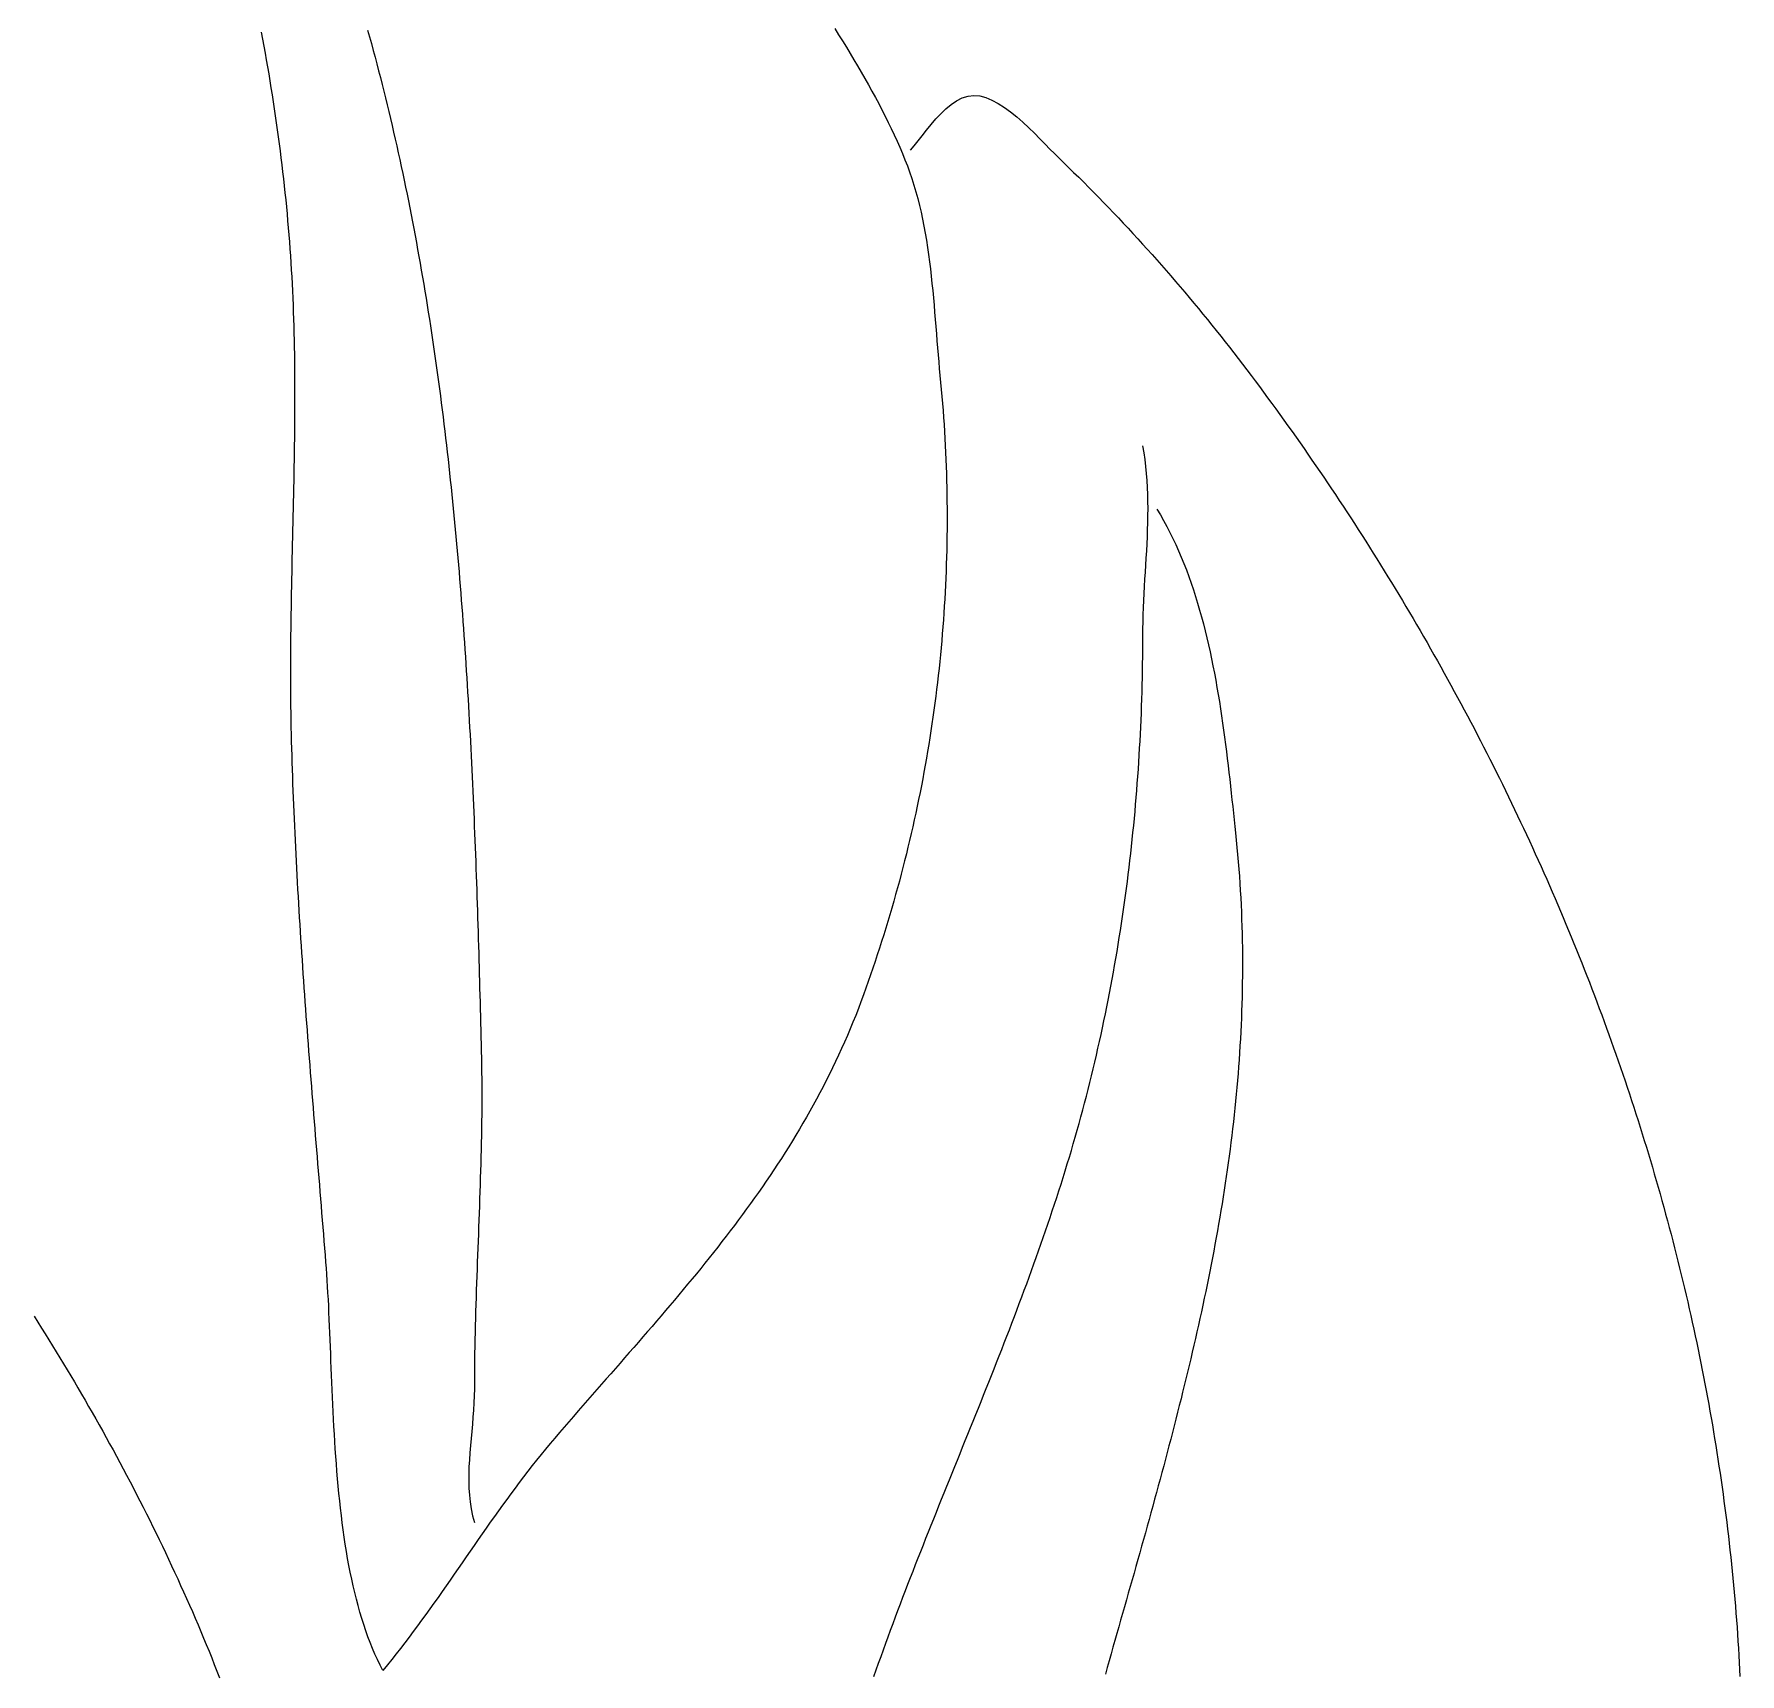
# Model space of a CAD drawing. Header units: millimetres. Extents: x 60 to 2307, y 40 to 1509.
# Drawn here: x 2064.4 to 2306.8, y 634.5 to 867.5 of the extents above; entities that cross this region are included whole.
import ezdxf

# ---------------------------------------------------------------- set-up
doc = ezdxf.new("R2010")
doc.units = ezdxf.units.MM
doc.layers.add('0_0_0', color=3, linetype='Continuous')

msp = doc.modelspace()

# ---------------------------------------------------------------- linework, layer by layer
at = {"layer": '0_0_0'}
for points in [[(2178.2153, 868.2891), (2178.77, 867.4068), (2179.3206, 866.5227), (2179.8664, 865.6369), (2180.4068, 864.7497), (2180.9414, 863.8613), (2181.4693, 862.9719), (2181.9901, 862.0817), (2182.5032, 861.1909), (2183.0078, 860.2999), (2183.5035, 859.4086), (2183.9897, 858.5175), (2184.4656, 857.6267), (2184.9308, 856.7364), (2185.3845, 855.8468), (2185.8263, 854.9583), (2186.2555, 854.0708), (2186.6715, 853.1848), (2187.0737, 852.3004), (2187.4614, 851.4179), (2187.8342, 850.5374), (2188.1913, 849.6591), (2188.5323, 848.7834), (2188.8564, 847.9104), (2189.1781, 846.9855), (2189.479, 846.0483), (2189.7601, 845.0996), (2190.0222, 844.1401), (2190.2664, 843.1707), (2190.4935, 842.1921), (2190.7045, 841.2052), (2190.9004, 840.2107), (2191.082, 839.2095), (2191.2503, 838.2023), (2191.4063, 837.19), (2191.5509, 836.1733), (2191.6849, 835.1531), (2191.8095, 834.1302), (2191.9254, 833.1053), (2192.0336, 832.0792), (2192.1351, 831.0528), (2192.2308, 830.0268), (2192.3217, 829.0021), (2192.4086, 827.9795), (2192.4925, 826.9597), (2192.5744, 825.9435), (2192.6552, 824.9318), (2192.7357, 823.9254), (2192.8171, 822.925), (2192.9001, 821.9315), (2192.9858, 820.9456), (2193.0751, 819.9681), (2193.1689, 819), (2193.2658, 818.0063), (2193.3578, 817.0125), (2193.445, 816.0186), (2193.5273, 815.0246), (2193.6047, 814.0306), (2193.6772, 813.0364), (2193.7449, 812.0423), (2193.8076, 811.0481), (2193.8655, 810.0539), (2193.9185, 809.0597), (2193.9667, 808.0655), (2194.0099, 807.0714), (2194.0483, 806.0773), (2194.0818, 805.0833), (2194.1104, 804.0894), (2194.1341, 803.0956), (2194.1529, 802.1019), (2194.1669, 801.1083), (2194.1759, 800.1149), (2194.1801, 799.1217), (2194.1794, 798.1287), (2194.1738, 797.1358), (2194.1634, 796.1432), (2194.148, 795.1509), (2194.1277, 794.1587), (2194.1026, 793.1669), (2194.0726, 792.1753), (2194.0377, 791.184), (2193.9979, 790.1931), (2193.9532, 789.2025), (2193.9036, 788.2122), (2193.8491, 787.2223), (2193.7897, 786.2328), (2193.7255, 785.2437), (2193.6563, 784.255), (2193.5823, 783.2667), (2193.5033, 782.2789), (2193.4195, 781.2916), (2193.3308, 780.3047), (2193.2371, 779.3184), (2193.1386, 778.3325), (2193.0352, 777.3472), (2192.9269, 776.3624), (2192.8137, 775.3782), (2192.6956, 774.3946), (2192.5726, 773.4116), (2192.4447, 772.4292), (2192.3119, 771.4474), (2192.1742, 770.4663), (2192.0316, 769.4858), (2191.8841, 768.506), (2191.7317, 767.527), (2191.5744, 766.5486), (2191.4122, 765.5709), (2191.2451, 764.594), (2191.0731, 763.6179), (2190.8962, 762.6425), (2190.7144, 761.668), (2190.5277, 760.6942), (2190.336, 759.7213), (2190.1395, 758.7492), (2189.9381, 757.778), (2189.7318, 756.8077), (2189.5205, 755.8382), (2189.3044, 754.8697), (2189.0833, 753.9021), (2188.8573, 752.9354), (2188.6265, 751.9697), (2188.3907, 751.0049), (2188.15, 750.0412), (2187.9044, 749.0785), (2187.6539, 748.1167), (2187.3985, 747.1561), (2187.1381, 746.1965), (2186.8729, 745.2379), (2186.6027, 744.2805), (2186.3277, 743.3241), (2186.0477, 742.3689), (2185.7628, 741.4149), (2185.473, 740.4619), (2185.1783, 739.5102), (2184.8786, 738.5596), (2184.5741, 737.6103), (2184.2646, 736.6621), (2183.9502, 735.7153), (2183.6309, 734.7696), (2183.3067, 733.8253), (2182.9776, 732.8822), (2182.6435, 731.9404), (2182.3046, 731), (2181.9418, 730.0164), (2181.5714, 729.0413), (2181.1935, 728.0743), (2180.808, 727.1153), (2180.4152, 726.1642), (2180.015, 725.2208), (2179.6077, 724.285), (2179.1933, 723.3566), (2178.7719, 722.4355), (2178.3436, 721.5215), (2177.9085, 720.6146), (2177.4668, 719.7144), (2177.0184, 718.821), (2176.5635, 717.9341), (2176.1022, 717.0536), (2175.6346, 716.1793), (2175.1608, 715.3111), (2174.6809, 714.4489), (2174.195, 713.5925), (2173.7032, 712.7417), (2173.2055, 711.8965), (2172.7022, 711.0566), (2172.1932, 710.2219), (2171.6788, 709.3922), (2171.1589, 708.5675), (2170.6336, 707.7475), (2170.1032, 706.9322), (2169.5676, 706.1213), (2169.027, 705.3148), (2168.4815, 704.5124), (2167.9311, 703.714), (2167.3761, 702.9195), (2166.8164, 702.1288), (2166.2521, 701.3416), (2165.6834, 700.5579), (2165.1104, 699.7774), (2164.5331, 699.0001), (2163.9517, 698.2257), (2163.3663, 697.4542), (2162.7769, 696.6854), (2162.1836, 695.9191), (2161.5867, 695.1552), (2160.986, 694.3936), (2160.3818, 693.6341), (2159.7742, 692.8765), (2159.1632, 692.1207), (2158.5489, 691.3666), (2157.9315, 690.6139), (2157.3111, 689.8626), (2156.6876, 689.1126), (2156.0613, 688.3636), (2155.4323, 687.6155), (2154.8005, 686.8682), (2154.1662, 686.1214), (2153.5295, 685.3752), (2152.8903, 684.6293), (2152.2489, 683.8835), (2151.6053, 683.1378), (2150.9597, 682.3919), (2150.312, 681.6458), (2149.6625, 680.8993), (2149.0112, 680.1521), (2148.3582, 679.4043), (2147.7036, 678.6556), (2147.0476, 677.9059), (2146.3901, 677.155), (2145.7314, 676.4028), (2145.0714, 675.6492), (2144.4104, 674.8939), (2143.7484, 674.1369), (2143.0855, 673.378), (2142.4218, 672.6171), (2141.7573, 671.8539), (2141.0923, 671.0884), (2140.4268, 670.3204), (2139.7608, 669.5498), (2139.0946, 668.7763), (2138.4282, 668), (2137.7736, 667.2288), (2137.127, 666.4528), (2136.4879, 665.6722), (2135.8559, 664.8872), (2135.2307, 664.0981), (2134.6119, 663.3052), (2133.999, 662.5087), (2133.3918, 661.7088), (2132.7899, 660.9057), (2132.1927, 660.0997), (2131.6001, 659.2911), (2131.0115, 658.4801), (2130.4266, 657.6669), (2129.845, 656.8518), (2129.2664, 656.035), (2128.6903, 655.2167), (2128.1164, 654.3973), (2127.5443, 653.5769), (2126.9736, 652.7557), (2126.4039, 651.9341), (2125.8349, 651.1123), (2125.2661, 650.2905), (2124.6972, 649.4689), (2124.1278, 648.6478), (2123.5575, 647.8275), (2122.986, 647.0082), (2122.4127, 646.19), (2121.8375, 645.3733), (2121.2598, 644.5584), (2120.6793, 643.7454), (2120.0957, 642.9345), (2119.5085, 642.1261), (2118.9173, 641.3204), (2118.3218, 640.5176), (2117.7216, 639.7179), (2117.1163, 638.9217), (2116.5055, 638.1291), (2115.8889, 637.3404), (2115.266, 636.5558), (2114.6365, 635.7756), (2114, 635), (2113.6095, 635.7515), (2113.2341, 636.5219), (2112.8733, 637.3103), (2112.5268, 638.1163), (2112.1943, 638.9392), (2111.8755, 639.7785), (2111.57, 640.6335), (2111.2775, 641.5037), (2110.9977, 642.3885), (2110.7303, 643.2873), (2110.475, 644.1995), (2110.2313, 645.1245), (2109.999, 646.0617), (2109.7778, 647.0105), (2109.5674, 647.9704), (2109.3673, 648.9407), (2109.1773, 649.9208), (2108.997, 650.9103), (2108.8262, 651.9084), (2108.6645, 652.9145), (2108.5116, 653.9282), (2108.3671, 654.9487), (2108.2307, 655.9756), (2108.1022, 657.0082), (2107.9811, 658.0459), (2107.8671, 659.0881), (2107.76, 660.1342), (2107.6594, 661.1838), (2107.5649, 662.236), (2107.4762, 663.2905), (2107.3931, 664.3465), (2107.3152, 665.4035), (2107.2421, 666.4609), (2107.1736, 667.5181), (2107.1092, 668.5745), (2107.0488, 669.6296), (2106.9919, 670.6826), (2106.9382, 671.7331), (2106.8875, 672.7805), (2106.8393, 673.8241), (2106.7933, 674.8634), (2106.7493, 675.8977), (2106.7069, 676.9266), (2106.6658, 677.9493), (2106.6256, 678.9653), (2106.586, 679.9741), (2106.5467, 680.9749), (2106.5074, 681.9673), (2106.4677, 682.9506), (2106.4274, 683.9243), (2106.386, 684.8877), (2106.3433, 685.8403), (2106.2989, 686.7815), (2106.2525, 687.7106), (2106.2038, 688.6271), (2106.1525, 689.5305), (2106.0982, 690.42), (2106.0406, 691.2952), (2105.9794, 692.1553), (2105.9143, 693), (2105.8338, 693.9987), (2105.7531, 694.9974), (2105.6722, 695.9962), (2105.5911, 696.995), (2105.5098, 697.9938), (2105.4283, 698.9927), (2105.3467, 699.9916), (2105.2651, 700.9905), (2105.1833, 701.9894), (2105.1015, 702.9884), (2105.0197, 703.9874), (2104.9379, 704.9864), (2104.8562, 705.9854), (2104.7745, 706.9845), (2104.6929, 707.9836), (2104.6114, 708.9828), (2104.5301, 709.982), (2104.449, 710.9812), (2104.368, 711.9804), (2104.2873, 712.9797), (2104.2069, 713.979), (2104.1267, 714.9783), (2104.0469, 715.9777), (2103.9674, 716.9771), (2103.8883, 717.9766), (2103.8096, 718.976), (2103.7313, 719.9756), (2103.6535, 720.9751), (2103.5761, 721.9747), (2103.4993, 722.9743), (2103.423, 723.974), (2103.3472, 724.9736), (2103.2721, 725.9734), (2103.1975, 726.9731), (2103.1236, 727.9729), (2103.0504, 728.9728), (2102.9779, 729.9727), (2102.9061, 730.9726), (2102.8351, 731.9725), (2102.7648, 732.9725), (2102.6954, 733.9726), (2102.6268, 734.9726), (2102.5591, 735.9728), (2102.4923, 736.9729), (2102.4264, 737.9731), (2102.3614, 738.9733), (2102.2974, 739.9736), (2102.2344, 740.974), (2102.1725, 741.9743), (2102.1116, 742.9747), (2102.0518, 743.9752), (2101.9931, 744.9757), (2101.9356, 745.9762), (2101.8792, 746.9768), (2101.8241, 747.9774), (2101.7701, 748.9781), (2101.7174, 749.9788), (2101.666, 750.9796), (2101.6159, 751.9804), (2101.5671, 752.9813), (2101.5197, 753.9822), (2101.4737, 754.9831), (2101.4291, 755.9841), (2101.386, 756.9852), (2101.3443, 757.9863), (2101.3041, 758.9874), (2101.2654, 759.9886), (2101.2284, 760.9898), (2101.1928, 761.9911), (2101.1589, 762.9925), (2101.1267, 763.9939), (2101.0961, 764.9953), (2101.0672, 765.9968), (2101.04, 766.9984), (2101.0146, 768), (2100.9916, 769.0041), (2100.9718, 770.008), (2100.9551, 771.0117), (2100.9414, 772.0151), (2100.9306, 773.0183), (2100.9225, 774.0212), (2100.9171, 775.0239), (2100.9141, 776.0264), (2100.9136, 777.0287), (2100.9153, 778.0308), (2100.9192, 779.0327), (2100.9251, 780.0343), (2100.9329, 781.0358), (2100.9426, 782.0371), (2100.9539, 783.0382), (2100.9669, 784.0392), (2100.9812, 785.04), (2100.997, 786.0406), (2101.0139, 787.0411), (2101.032, 788.0414), (2101.051, 789.0416), (2101.0709, 790.0416), (2101.0916, 791.0415), (2101.1129, 792.0413), (2101.1348, 793.041), (2101.157, 794.0405), (2101.1796, 795.04), (2101.2023, 796.0393), (2101.225, 797.0386), (2101.2477, 798.0378), (2101.2703, 799.0368), (2101.2925, 800.0358), (2101.3143, 801.0348), (2101.3356, 802.0337), (2101.3563, 803.0325), (2101.3761, 804.0312), (2101.3951, 805.03), (2101.4132, 806.0286), (2101.43, 807.0273), (2101.4457, 808.0259), (2101.46, 809.0245), (2101.4729, 810.0231), (2101.4842, 811.0216), (2101.4937, 812.0202), (2101.5015, 813.0188), (2101.5073, 814.0173), (2101.5111, 815.0159), (2101.5127, 816.0145), (2101.5121, 817.0131), (2101.509, 818.0118), (2101.5034, 819.0105), (2101.4952, 820.0092), (2101.4842, 821.008), (2101.4704, 822.0069), (2101.4536, 823.0058), (2101.4337, 824.0048), (2101.4105, 825.0038), (2101.3841, 826.003), (2101.3542, 827.0022), (2101.3207, 828.0015), (2101.2835, 829.0009), (2101.2425, 830.0004), (2101.1977, 831), (2101.1487, 831.9997), (2101.0957, 832.9996), (2101.0383, 833.9996), (2100.9766, 834.9997), (2100.9104, 836), (2100.8402, 836.9942), (2100.7659, 837.9886), (2100.6875, 838.9831), (2100.6051, 839.9778), (2100.5187, 840.9726), (2100.4282, 841.9675), (2100.3338, 842.9624), (2100.2355, 843.9574), (2100.1332, 844.9523), (2100.027, 845.9473), (2099.917, 846.9422), (2099.8032, 847.937), (2099.6855, 848.9317), (2099.5641, 849.9263), (2099.4389, 850.9208), (2099.31, 851.9151), (2099.1774, 852.9092), (2099.0412, 853.9031), (2098.9013, 854.8967), (2098.7578, 855.8901), (2098.6107, 856.8832), (2098.4601, 857.8759), (2098.306, 858.8683), (2098.1483, 859.8604), (2097.9872, 860.852), (2097.8227, 861.8433), (2097.6547, 862.8341), (2097.4834, 863.8244), (2097.3087, 864.8143), (2097.1307, 865.8036), (2096.9494, 866.7924), (2096.7648, 867.7806)], [(2111.8355, 868.0795), (2112.1032, 867.1179), (2112.3678, 866.1554), (2112.6292, 865.192), (2112.8875, 864.2277), (2113.1427, 863.2625), (2113.3949, 862.2964), (2113.644, 861.3295), (2113.8901, 860.3617), (2114.1332, 859.3931), (2114.3734, 858.4236), (2114.6105, 857.4534), (2114.8447, 856.4823), (2115.076, 855.5104), (2115.3044, 854.5377), (2115.53, 853.5642), (2115.7526, 852.59), (2115.9725, 851.615), (2116.1895, 850.6392), (2116.4037, 849.6627), (2116.6151, 848.6854), (2116.8238, 847.7074), (2117.0297, 846.7287), (2117.2329, 845.7494), (2117.4335, 844.7693), (2117.6313, 843.7885), (2117.8265, 842.807), (2118.0191, 841.8249), (2118.209, 840.8421), (2118.3964, 839.8587), (2118.5812, 838.8746), (2118.7634, 837.8899), (2118.9431, 836.9046), (2119.1203, 835.9187), (2119.2949, 834.9321), (2119.4672, 833.945), (2119.6369, 832.9573), (2119.8043, 831.9691), (2119.9692, 830.9803), (2120.1317, 829.9909), (2120.2919, 829.001), (2120.4497, 828.0105), (2120.6052, 827.0196), (2120.7583, 826.0281), (2120.9092, 825.0361), (2121.0578, 824.0437), (2121.2042, 823.0507), (2121.3483, 822.0573), (2121.4903, 821.0634), (2121.63, 820.0691), (2121.7676, 819.0743), (2121.903, 818.0791), (2122.0363, 817.0834), (2122.1676, 816.0874), (2122.2967, 815.0909), (2122.4237, 814.0941), (2122.5487, 813.0969), (2122.6717, 812.0993), (2122.7927, 811.1013), (2122.9117, 810.103), (2123.0287, 809.1043), (2123.1438, 808.1053), (2123.257, 807.106), (2123.3683, 806.1063), (2123.4777, 805.1064), (2123.5852, 804.1061), (2123.6909, 803.1056), (2123.7947, 802.1048), (2123.8968, 801.1037), (2123.9971, 800.1024), (2124.0956, 799.1008), (2124.1924, 798.099), (2124.2875, 797.097), (2124.3808, 796.0947), (2124.4725, 795.0922), (2124.5626, 794.0895), (2124.651, 793.0867), (2124.7377, 792.0836), (2124.8229, 791.0804), (2124.9065, 790.0771), (2124.9886, 789.0736), (2125.0691, 788.0699), (2125.1481, 787.0661), (2125.2256, 786.0622), (2125.3017, 785.0582), (2125.3762, 784.0541), (2125.4494, 783.0499), (2125.5211, 782.0456), (2125.5915, 781.0412), (2125.6604, 780.0368), (2125.7281, 779.0323), (2125.7943, 778.0278), (2125.8593, 777.0232), (2125.923, 776.0187), (2125.9854, 775.0141), (2126.0466, 774.0095), (2126.1065, 773.0049), (2126.1652, 772.0003), (2126.2228, 770.9958), (2126.2791, 769.9913), (2126.3344, 768.9868), (2126.3885, 767.9824), (2126.4414, 766.9781), (2126.4933, 765.9738), (2126.5442, 764.9697), (2126.5939, 763.9656), (2126.6427, 762.9616), (2126.6904, 761.9577), (2126.7372, 760.954), (2126.783, 759.9504), (2126.8279, 758.9469), (2126.8718, 757.9436), (2126.9148, 756.9404), (2126.957, 755.9375), (2126.9982, 754.9347), (2127.0387, 753.9321), (2127.0783, 752.9297), (2127.1171, 751.9275), (2127.1551, 750.9255), (2127.1924, 749.9238), (2127.2289, 748.9223), (2127.2647, 747.921), (2127.2999, 746.92), (2127.3343, 745.9193), (2127.368, 744.9189), (2127.4012, 743.9188), (2127.4337, 742.9189), (2127.4656, 741.9194), (2127.4969, 740.9202), (2127.5277, 739.9213), (2127.5579, 738.9227), (2127.5877, 737.9245), (2127.6169, 736.9267), (2127.6456, 735.9292), (2127.6739, 734.9321), (2127.7018, 733.9354), (2127.7292, 732.9391), (2127.7563, 731.9432), (2127.7829, 730.9477), (2127.8092, 729.9526), (2127.8352, 728.958), (2127.8609, 727.9638), (2127.8863, 726.9701), (2127.9114, 725.9768), (2127.9362, 724.9841), (2127.9608, 723.9918), (2127.9853, 723), (2128.0076, 721.9958), (2128.0255, 720.992), (2128.0392, 719.9887), (2128.0487, 718.9857), (2128.0544, 717.9832), (2128.0563, 716.981), (2128.0546, 715.9791), (2128.0495, 714.9776), (2128.0412, 713.9764), (2128.0297, 712.9756), (2128.0154, 711.9749), (2127.9984, 710.9746), (2127.9788, 709.9745), (2127.9568, 708.9747), (2127.9325, 707.975), (2127.9063, 706.9756), (2127.8781, 705.9763), (2127.8482, 704.9773), (2127.8168, 703.9783), (2127.7841, 702.9795), (2127.7501, 701.9808), (2127.7151, 700.9823), (2127.6792, 699.9838), (2127.6426, 698.9853), (2127.6056, 697.9869), (2127.5681, 696.9886), (2127.5305, 695.9903), (2127.4929, 694.9919), (2127.4554, 693.9936), (2127.4183, 692.9952), (2127.3816, 691.9968), (2127.3457, 690.9983), (2127.3105, 689.9997), (2127.2764, 689.0011), (2127.2435, 688.0023), (2127.2119, 687.0034), (2127.1818, 686.0043), (2127.1534, 685.0051), (2127.1269, 684.0056), (2127.1024, 683.006), (2127.0801, 682.0062), (2127.0602, 681.0061), (2127.0428, 680.0058), (2127.0281, 679.0052), (2127.0163, 678.0044), (2127.0076, 677.0032), (2127.0021, 676.0018), (2127, 675), (2126.9854, 673.9994), (2126.9456, 672.9956), (2126.8854, 671.9891), (2126.8095, 670.9806), (2126.7226, 669.9706), (2126.6294, 668.9597), (2126.5346, 667.9484), (2126.4431, 666.9375), (2126.3595, 665.9273), (2126.2885, 664.9186), (2126.235, 663.9119), (2126.2035, 662.9078), (2126.1989, 661.9068), (2126.2259, 660.9096), (2126.2892, 659.9167), (2126.3935, 658.9287), (2126.5436, 657.9462), (2126.7441, 656.9698), (2127, 656)], [(2189, 851), (2189.5178, 851.6197), (2190.0677, 852.3169), (2190.6489, 853.0696), (2191.2606, 853.8557), (2191.9019, 854.6532), (2192.5721, 855.4399), (2193.2703, 856.1939), (2193.9958, 856.893), (2194.7478, 857.5152), (2195.5253, 858.0385), (2196.3278, 858.4407), (2197.1542, 858.6998), (2198.0039, 858.7939), (2198.835, 858.7172), (2199.6889, 858.4912), (2200.5592, 858.1334), (2201.4397, 857.6614), (2202.3241, 857.0928), (2203.206, 856.4452), (2204.0793, 855.7361), (2204.9376, 854.9831), (2205.7747, 854.2038), (2206.5843, 853.4159), (2207.3601, 852.6368), (2208.0959, 851.8841), (2208.7853, 851.1754), (2209.4221, 850.5284), (2210, 849.9606), (2210.7255, 849.2637), (2211.4484, 848.5634), (2212.1686, 847.8598), (2212.886, 847.1527), (2213.6007, 846.4424), (2214.3126, 845.7288), (2215.0218, 845.0119), (2215.7281, 844.2919), (2216.4317, 843.5686), (2217.1324, 842.8423), (2217.8303, 842.1129), (2218.5253, 841.3805), (2219.2175, 840.6451), (2219.9067, 839.9067), (2220.5931, 839.1654), (2221.2766, 838.4212), (2221.9571, 837.6742), (2222.6347, 836.9244), (2223.3094, 836.1718), (2223.981, 835.4166), (2224.6497, 834.6586), (2225.3154, 833.898), (2225.9781, 833.1349), (2226.6377, 832.3691), (2227.2943, 831.6009), (2227.9478, 830.8302), (2228.5983, 830.057), (2229.2457, 829.2815), (2229.8899, 828.5036), (2230.5311, 827.7234), (2231.1691, 826.9409), (2231.8039, 826.1562), (2232.4356, 825.3693), (2233.0641, 824.5802), (2233.6895, 823.7891), (2234.3116, 822.9958), (2234.9305, 822.2006), (2235.5461, 821.4033), (2236.1585, 820.6041), (2236.7676, 819.8029), (2237.3735, 819), (2237.965, 818.2106), (2238.5546, 817.4195), (2239.1422, 816.6267), (2239.7277, 815.8323), (2240.3112, 815.0361), (2240.8926, 814.2383), (2241.472, 813.4389), (2242.0493, 812.6377), (2242.6245, 811.8349), (2243.1977, 811.0305), (2243.7688, 810.2244), (2244.3378, 809.4167), (2244.9047, 808.6073), (2245.4695, 807.7964), (2246.0322, 806.9838), (2246.5928, 806.1696), (2247.1512, 805.3539), (2247.7076, 804.5365), (2248.2618, 803.7175), (2248.8138, 802.897), (2249.3637, 802.0749), (2249.9115, 801.2513), (2250.4571, 800.4261), (2251.0005, 799.5993), (2251.5418, 798.771), (2252.0809, 797.9412), (2252.6178, 797.1098), (2253.1525, 796.2769), (2253.685, 795.4425), (2254.2153, 794.6066), (2254.7433, 793.7692), (2255.2692, 792.9303), (2255.7928, 792.0899), (2256.3142, 791.248), (2256.8334, 790.4047), (2257.3503, 789.5599), (2257.865, 788.7137), (2258.3774, 787.8659), (2258.8875, 787.0168), (2259.3954, 786.1662), (2259.9009, 785.3142), (2260.4042, 784.4607), (2260.9052, 783.6059), (2261.4039, 782.7496), (2261.9003, 781.892), (2262.3944, 781.0329), (2262.8862, 780.1724), (2263.3756, 779.3106), (2263.8627, 778.4474), (2264.3474, 777.5828), (2264.8299, 776.7169), (2265.3099, 775.8496), (2265.7876, 774.981), (2266.263, 774.111), (2266.7359, 773.2397), (2267.2065, 772.3671), (2267.6747, 771.4932), (2268.1405, 770.6179), (2268.6039, 769.7413), (2269.0649, 768.8635), (2269.5235, 767.9843), (2269.9797, 767.1039), (2270.4334, 766.2222), (2270.8847, 765.3393), (2271.3336, 764.455), (2271.78, 763.5695), (2272.224, 762.6828), (2272.6655, 761.7948), (2273.1045, 760.9056), (2273.5411, 760.0152), (2273.9752, 759.1235), (2274.4068, 758.2306), (2274.8359, 757.3366), (2275.2625, 756.4413), (2275.6866, 755.5448), (2276.1082, 754.6472), (2276.5273, 753.7484), (2276.9439, 752.8484), (2277.3579, 751.9472), (2277.7694, 751.0449), (2278.1783, 750.1414), (2278.5847, 749.2368), (2278.9885, 748.3311), (2279.3898, 747.4242), (2279.7885, 746.5162), (2280.1846, 745.6071), (2280.5781, 744.6968), (2280.9691, 743.7855), (2281.3574, 742.8731), (2281.7431, 741.9596), (2282.1262, 741.045), (2282.5067, 740.1294), (2282.8846, 739.2127), (2283.2599, 738.2949), (2283.6325, 737.376), (2284.0024, 736.4562), (2284.3697, 735.5353), (2284.7344, 734.6133), (2285.0964, 733.6903), (2285.4557, 732.7664), (2285.8123, 731.8414), (2286.1662, 730.9154), (2286.5175, 729.9884), (2286.8661, 729.0604), (2287.2119, 728.1314), (2287.5551, 727.2015), (2287.8955, 726.2706), (2288.2332, 725.3387), (2288.5682, 724.4059), (2288.9004, 723.4721), (2289.2299, 722.5374), (2289.5566, 721.6018), (2289.8806, 720.6652), (2290.2018, 719.7277), (2290.5202, 718.7893), (2290.8359, 717.85), (2291.1488, 716.9098), (2291.4589, 715.9688), (2291.7662, 715.0268), (2292.0706, 714.0839), (2292.3723, 713.1402), (2292.6712, 712.1956), (2292.9672, 711.2502), (2293.2604, 710.3039), (2293.5508, 709.3568), (2293.8383, 708.4088), (2294.123, 707.46), (2294.4048, 706.5104), (2294.6837, 705.56), (2294.9598, 704.6088), (2295.233, 703.6567), (2295.5033, 702.7039), (2295.7707, 701.7503), (2296.0353, 700.7959), (2296.2969, 699.8407), (2296.5556, 698.8848), (2296.8114, 697.9281), (2297.0643, 696.9707), (2297.3142, 696.0125), (2297.5612, 695.0536), (2297.8053, 694.0939), (2298.0464, 693.1336), (2298.2845, 692.1725), (2298.5197, 691.2107), (2298.7519, 690.2482), (2298.9812, 689.285), (2299.2074, 688.3211), (2299.4307, 687.3566), (2299.651, 686.3914), (2299.8682, 685.4255), (2300.0825, 684.4589), (2300.2937, 683.4917), (2300.5019, 682.5238), (2300.7071, 681.5553), (2300.9093, 680.5862), (2301.1084, 679.6165), (2301.3044, 678.6461), (2301.4974, 677.6751), (2301.6874, 676.7035), (2301.8742, 675.7313), (2302.058, 674.7586), (2302.2387, 673.7852), (2302.4164, 672.8113), (2302.5909, 671.8368), (2302.7623, 670.8617), (2302.9306, 669.8861), (2303.0958, 668.9099), (2303.2579, 667.9332), (2303.4168, 666.956), (2303.5726, 665.9782), (2303.7253, 665), (2303.8765, 664.0096), (2304.0246, 663.0188), (2304.1694, 662.0275), (2304.311, 661.0357), (2304.4493, 660.0435), (2304.5844, 659.0509), (2304.7162, 658.0579), (2304.8446, 657.0645), (2304.9697, 656.0707), (2305.0915, 655.0765), (2305.2099, 654.082), (2305.3249, 653.0871), (2305.4365, 652.0919), (2305.5447, 651.0964), (2305.6495, 650.1005), (2305.7508, 649.1044), (2305.8487, 648.108), (2305.943, 647.1114), (2306.0339, 646.1145), (2306.1212, 645.1174), (2306.205, 644.12), (2306.2853, 643.1224), (2306.362, 642.1247), (2306.435, 641.1267), (2306.5045, 640.1286), (2306.5704, 639.1304), (2306.6326, 638.132), (2306.6911, 637.1334), (2306.746, 636.1348), (2306.7972, 635.1361), (2306.8447, 634.1372)], [(2183.7942, 634.1406), (2184.1241, 635.0837), (2184.4567, 636.0257), (2184.7919, 636.9666), (2185.1296, 637.9066), (2185.4697, 638.8455), (2185.8121, 639.7835), (2186.1569, 640.7206), (2186.5038, 641.6567), (2186.8528, 642.5921), (2187.2038, 643.5266), (2187.5567, 644.4603), (2187.9115, 645.3932), (2188.268, 646.3255), (2188.6262, 647.257), (2188.9861, 648.1879), (2189.3474, 649.1182), (2189.7102, 650.0479), (2190.0743, 650.977), (2190.4397, 651.9056), (2190.8063, 652.8337), (2191.1739, 653.7613), (2191.5426, 654.6886), (2191.9123, 655.6154), (2192.2828, 656.5419), (2192.654, 657.468), (2193.026, 658.3939), (2193.3986, 659.3195), (2193.7716, 660.2449), (2194.1452, 661.17), (2194.519, 662.0951), (2194.8932, 663.02), (2195.2676, 663.9448), (2195.642, 664.8695), (2196.0165, 665.7942), (2196.391, 666.7189), (2196.7653, 667.6437), (2197.1394, 668.5685), (2197.5131, 669.4934), (2197.8865, 670.4185), (2198.2595, 671.3438), (2198.6318, 672.2692), (2199.0036, 673.1949), (2199.3746, 674.1208), (2199.7449, 675.0471), (2200.1142, 675.9737), (2200.4826, 676.9006), (2200.85, 677.828), (2201.2162, 678.7558), (2201.5812, 679.6841), (2201.9449, 680.6128), (2202.3072, 681.5421), (2202.6681, 682.472), (2203.0274, 683.4025), (2203.3852, 684.3336), (2203.7412, 685.2654), (2204.0954, 686.1978), (2204.4477, 687.131), (2204.7981, 688.065), (2205.1465, 688.9998), (2205.4927, 689.9354), (2205.8367, 690.8718), (2206.1785, 691.8092), (2206.5179, 692.7475), (2206.8548, 693.6868), (2207.1892, 694.627), (2207.521, 695.5683), (2207.85, 696.5107), (2208.1763, 697.4541), (2208.4998, 698.3987), (2208.8203, 699.3444), (2209.1377, 700.2914), (2209.4521, 701.2395), (2209.7632, 702.189), (2210.0711, 703.1397), (2210.3756, 704.0917), (2210.6767, 705.0451), (2210.9743, 706), (2211.2674, 706.9546), (2211.5564, 707.9106), (2211.8412, 708.8682), (2212.1219, 709.8271), (2212.3984, 710.7874), (2212.6708, 711.7491), (2212.9391, 712.7122), (2213.2033, 713.6765), (2213.4633, 714.6422), (2213.7193, 715.6091), (2213.9711, 716.5773), (2214.2189, 717.5467), (2214.4626, 718.5173), (2214.7022, 719.489), (2214.9378, 720.462), (2215.1694, 721.436), (2215.3969, 722.4111), (2215.6203, 723.3873), (2215.8398, 724.3646), (2216.0552, 725.3429), (2216.2667, 726.3221), (2216.4741, 727.3024), (2216.6776, 728.2836), (2216.8771, 729.2657), (2217.0727, 730.2488), (2217.2642, 731.2327), (2217.4519, 732.2175), (2217.6356, 733.2031), (2217.8153, 734.1895), (2217.9912, 735.1766), (2218.1631, 736.1646), (2218.3311, 737.1532), (2218.4953, 738.1426), (2218.6555, 739.1326), (2218.8119, 740.1233), (2218.9644, 741.1147), (2219.1131, 742.1066), (2219.2579, 743.0992), (2219.3989, 744.0922), (2219.536, 745.0859), (2219.6694, 746.08), (2219.7989, 747.0746), (2219.9246, 748.0697), (2220.0465, 749.0652), (2220.1646, 750.0611), (2220.279, 751.0574), (2220.3896, 752.054), (2220.4964, 753.051), (2220.5995, 754.0483), (2220.6988, 755.0459), (2220.7944, 756.0438), (2220.8863, 757.0419), (2220.9745, 758.0402), (2221.0589, 759.0387), (2221.1397, 760.0374), (2221.2168, 761.0362), (2221.2902, 762.0351), (2221.3599, 763.0341), (2221.426, 764.0332), (2221.4885, 765.0323), (2221.5472, 766.0315), (2221.6024, 767.0306), (2221.6539, 768.0297), (2221.7019, 769.0287), (2221.7462, 770.0277), (2221.7869, 771.0265), (2221.824, 772.0253), (2221.8576, 773.0238), (2221.8875, 774.0222), (2221.914, 775.0204), (2221.9368, 776.0184), (2221.9562, 777.0161), (2221.9719, 778.0135), (2221.9842, 779.0106), (2221.993, 780.0074), (2221.9982, 781.0039), (2222, 782), (2222.0065, 782.9991), (2222.0251, 783.9999), (2222.0544, 785.0022), (2222.0927, 786.0057), (2222.1385, 787.0103), (2222.1904, 788.0158), (2222.2468, 789.022), (2222.3063, 790.0287), (2222.3672, 791.0357), (2222.4282, 792.0428), (2222.4877, 793.0499), (2222.5441, 794.0567), (2222.596, 795.0631), (2222.6418, 796.0688), (2222.6801, 797.0737), (2222.7093, 798.0776), (2222.728, 799.0804), (2222.7345, 800.0817), (2222.7275, 801.0814), (2222.7053, 802.0794), (2222.6665, 803.0754), (2222.6096, 804.0693), (2222.533, 805.0609), (2222.4353, 806.0499), (2222.3148, 807.0362), (2222.1702, 808.0196), (2222, 809)], [(2224, 800), (2224.4868, 799.1953), (2224.9577, 798.3761), (2225.413, 797.5427), (2225.8531, 796.6957), (2226.2782, 795.8357), (2226.6888, 794.9631), (2227.0851, 794.0785), (2227.4675, 793.1824), (2227.8363, 792.2754), (2228.1918, 791.3579), (2228.5345, 790.4306), (2228.8645, 789.4939), (2229.1823, 788.5483), (2229.4881, 787.5945), (2229.7823, 786.6329), (2230.0653, 785.664), (2230.3374, 784.6884), (2230.5988, 783.7066), (2230.85, 782.7192), (2231.0913, 781.7267), (2231.323, 780.7295), (2231.5454, 779.7282), (2231.7589, 778.7235), (2231.9638, 777.7157), (2232.1604, 776.7054), (2232.349, 775.6932), (2232.5301, 774.6795), (2232.7039, 773.6649), (2232.8708, 772.65), (2233.0311, 771.6352), (2233.185, 770.6212), (2233.3331, 769.6083), (2233.4756, 768.5972), (2233.6127, 767.5883), (2233.745, 766.5823), (2233.8726, 765.5796), (2233.996, 764.5808), (2234.1154, 763.5863), (2234.2312, 762.5968), (2234.3437, 761.6128), (2234.4533, 760.6347), (2234.5603, 759.6631), (2234.665, 758.6986), (2234.7677, 757.7416), (2234.8689, 756.7927), (2234.9687, 755.8525), (2235.0677, 754.9214), (2235.166, 754), (2235.2733, 752.9676), (2235.3742, 751.937), (2235.4687, 750.9082), (2235.5569, 749.8813), (2235.6388, 748.856), (2235.7144, 747.8325), (2235.7838, 746.8108), (2235.8471, 745.7907), (2235.9044, 744.7723), (2235.9556, 743.7556), (2236.0008, 742.7405), (2236.0402, 741.727), (2236.0737, 740.7151), (2236.1014, 739.7048), (2236.1234, 738.696), (2236.1396, 737.6888), (2236.1503, 736.683), (2236.1554, 735.6788), (2236.1549, 734.6761), (2236.149, 733.6748), (2236.1377, 732.6749), (2236.121, 731.6764), (2236.0991, 730.6793), (2236.0719, 729.6836), (2236.0395, 728.6892), (2236.002, 727.6962), (2235.9594, 726.7045), (2235.9117, 725.714), (2235.8592, 724.7248), (2235.8017, 723.7369), (2235.7393, 722.7502), (2235.6722, 721.7647), (2235.6003, 720.7804), (2235.5237, 719.7972), (2235.4425, 718.8152), (2235.3568, 717.8343), (2235.2665, 716.8545), (2235.1717, 715.8758), (2235.0725, 714.8981), (2234.969, 713.9215), (2234.8612, 712.9459), (2234.7491, 711.9713), (2234.6328, 710.9977), (2234.5124, 710.025), (2234.3879, 709.0533), (2234.2595, 708.0825), (2234.127, 707.1125), (2233.9906, 706.1435), (2233.8504, 705.1753), (2233.7064, 704.208), (2233.5586, 703.2414), (2233.4071, 702.2757), (2233.252, 701.3107), (2233.0934, 700.3464), (2232.9312, 699.383), (2232.7655, 698.4202), (2232.5964, 697.4581), (2232.424, 696.4966), (2232.2482, 695.5359), (2232.0693, 694.5757), (2231.8871, 693.6162), (2231.7018, 692.6572), (2231.5134, 691.6988), (2231.322, 690.741), (2231.1276, 689.7837), (2230.9303, 688.8268), (2230.7301, 687.8705), (2230.5272, 686.9146), (2230.3215, 685.9592), (2230.1131, 685.0042), (2229.9021, 684.0496), (2229.6884, 683.0954), (2229.4723, 682.1415), (2229.2537, 681.188), (2229.0327, 680.2348), (2228.8093, 679.2819), (2228.5836, 678.3293), (2228.3557, 677.3769), (2228.1255, 676.4248), (2227.8933, 675.4729), (2227.6589, 674.5212), (2227.4226, 673.5696), (2227.1842, 672.6183), (2226.944, 671.667), (2226.7018, 670.7159), (2226.4579, 669.7648), (2226.2122, 668.8139), (2225.9649, 667.863), (2225.7159, 666.9121), (2225.4653, 665.9612), (2225.2131, 665.0103), (2224.9596, 664.0594), (2224.7045, 663.1085), (2224.4482, 662.1574), (2224.1905, 661.2063), (2223.9316, 660.2551), (2223.6714, 659.3037), (2223.4102, 658.3522), (2223.1478, 657.4005), (2222.8845, 656.4486), (2222.6201, 655.4965), (2222.3548, 654.5441), (2222.0887, 653.5915), (2221.8218, 652.6387), (2221.5541, 651.6855), (2221.2857, 650.732), (2221.0167, 649.7782), (2220.7471, 648.824), (2220.4769, 647.8694), (2220.2063, 646.9145), (2219.9353, 645.9591), (2219.6639, 645.0033), (2219.3922, 644.047), (2219.1202, 643.0902), (2218.848, 642.1329), (2218.5757, 641.1751), (2218.3034, 640.2168), (2218.0309, 639.2579), (2217.7585, 638.2984), (2217.4862, 637.3383), (2217.214, 636.3776), (2216.9421, 635.4162), (2216.6703, 634.4542)], [(2064.4287, 685.3063), (2064.9566, 684.4779), (2065.4833, 683.6457), (2066.0086, 682.8098), (2066.5325, 681.9704), (2067.055, 681.1273), (2067.5761, 680.2808), (2068.0955, 679.4308), (2068.6133, 678.5775), (2069.1295, 677.7208), (2069.6439, 676.861), (2070.1566, 675.9979), (2070.6674, 675.1317), (2071.1763, 674.2625), (2071.6832, 673.3903), (2072.1881, 672.5151), (2072.6909, 671.6371), (2073.1916, 670.7563), (2073.6901, 669.8728), (2074.1863, 668.9866), (2074.6802, 668.0978), (2075.1717, 667.2064), (2075.6608, 666.3126), (2076.1474, 665.4163), (2076.6314, 664.5177), (2077.1129, 663.6168), (2077.5916, 662.7136), (2078.0676, 661.8083), (2078.5409, 660.9009), (2079.0113, 659.9914), (2079.4788, 659.08), (2079.9433, 658.1667), (2080.4048, 657.2515), (2080.8632, 656.3345), (2081.3185, 655.4158), (2081.7706, 654.4954), (2082.2194, 653.5735), (2082.665, 652.65), (2083.1071, 651.725), (2083.5458, 650.7986), (2083.981, 649.8709), (2084.4127, 648.9419), (2084.8408, 648.0117), (2085.2651, 647.0804), (2085.6858, 646.1479), (2086.1027, 645.2144), (2086.5157, 644.28), (2086.9249, 643.3446), (2087.33, 642.4084), (2087.7312, 641.4715), (2088.1283, 640.5338), (2088.5212, 639.5955), (2088.91, 638.6566), (2089.2945, 637.7171), (2089.6746, 636.7772), (2090.0504, 635.837), (2090.4218, 634.8963), (2090.7887, 633.9555)]]:
    msp.add_lwpolyline(points, dxfattribs=at)

doc.saveas('drawing.dxf')
